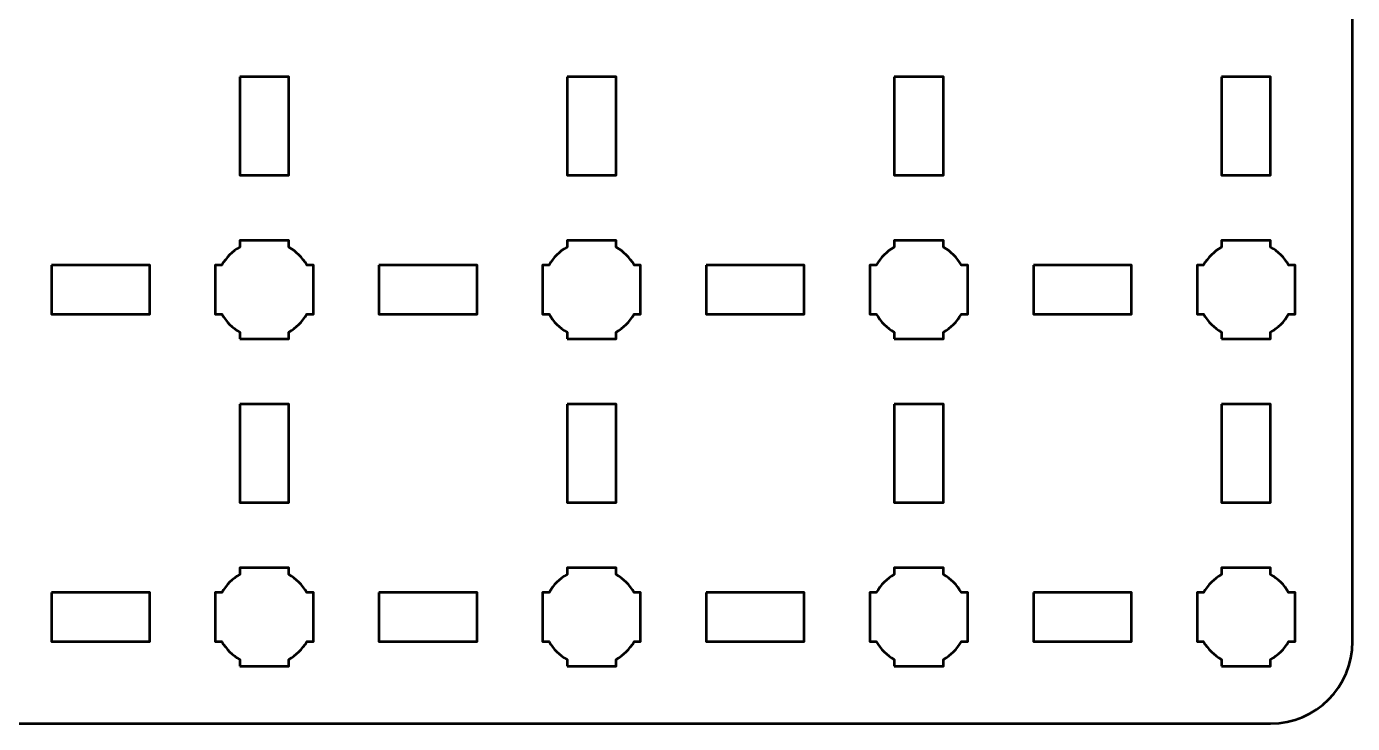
# Model space of a CAD drawing. Header units: centimetres. Extents: x -244 to 242, y -245 to 234.
# Drawn here: x -195.95 to -187.85, y -85.5 to -81.24 of the extents above; entities that cross this region are included whole.
import ezdxf

# ---------------------------------------------------------------- set-up
doc = ezdxf.new("R2010")
doc.units = ezdxf.units.CM
doc.header["$MEASUREMENT"] = 0
doc.layers.add('Layer 1', color=7, linetype='Continuous')

msp = doc.modelspace()

# ---------------------------------------------------------------- linework, layer by layer
at = {"layer": 'Layer 1', "lineweight": 53}
for points, knots in [([(-202.64993, -76.19995), (-202.64993, -76.19995), (-188.35007, -76.19995), (-188.35007, -76.19995), (-188.35007, -76.19995), (-188.07293, -76.19995), (-187.84997, -76.42305), (-187.84997, -76.70005), (-187.84997, -76.70005), (-187.84997, -76.70005), (-187.84997, -84.99995), (-187.84997, -84.99995), (-187.84997, -84.99995), (-187.84997, -85.27695), (-188.07293, -85.50005), (-188.35007, -85.50005), (-188.35007, -85.50005), (-188.35007, -85.50005), (-202.64993, -85.50005), (-202.64993, -85.50005), (-202.64993, -85.50005), (-202.92693, -85.50005), (-203.15003, -85.27695), (-203.15003, -84.99995), (-203.15003, -84.99995), (-203.15003, -84.99995), (-203.15003, -76.70005), (-203.15003, -76.70005), (-203.15003, -76.70005), (-203.15003, -76.42305), (-202.92693, -76.19995), (-202.64993, -76.19995)], [0, 0, 0, 0, 0.125, 0.125, 0.125, 0.125, 0.25, 0.25, 0.25, 0.25, 0.375, 0.375, 0.375, 0.375, 0.5, 0.5, 0.5, 0.5, 0.625, 0.625, 0.625, 0.625, 0.75, 0.75, 0.75, 0.75, 0.875, 0.875, 0.875, 0.875, 1, 1, 1, 1]), ([(-194.65003, -81.55003), (-194.65003, -81.55003), (-194.35003, -81.55003), (-194.35003, -81.55003), (-194.35003, -81.55003), (-194.35003, -81.55003), (-194.35003, -82.15003), (-194.35003, -82.15003), (-194.35003, -82.15003), (-194.35003, -82.15003), (-194.65003, -82.15003), (-194.65003, -82.15003), (-194.65003, -82.15003), (-194.65003, -82.15003), (-194.65003, -81.55003), (-194.65003, -81.55003)], [0, 0, 0, 0, 0.25, 0.25, 0.25, 0.25, 0.5, 0.5, 0.5, 0.5, 0.75, 0.75, 0.75, 0.75, 1, 1, 1, 1]), ([(-192.64993, -81.55003), (-192.64993, -81.55003), (-192.34992, -81.55003), (-192.34992, -81.55003), (-192.34992, -81.55003), (-192.34992, -81.55003), (-192.34992, -82.15003), (-192.34992, -82.15003), (-192.34992, -82.15003), (-192.34992, -82.15003), (-192.64993, -82.15003), (-192.64993, -82.15003), (-192.64993, -82.15003), (-192.64993, -82.15003), (-192.64993, -81.55003), (-192.64993, -81.55003)], [0, 0, 0, 0, 0.25, 0.25, 0.25, 0.25, 0.5, 0.5, 0.5, 0.5, 0.75, 0.75, 0.75, 0.75, 1, 1, 1, 1]), ([(-190.64999, -81.55003), (-190.64999, -81.55003), (-190.34999, -81.55003), (-190.34999, -81.55003), (-190.34999, -81.55003), (-190.34999, -81.55003), (-190.34999, -82.15003), (-190.34999, -82.15003), (-190.34999, -82.15003), (-190.34999, -82.15003), (-190.64999, -82.15003), (-190.64999, -82.15003), (-190.64999, -82.15003), (-190.64999, -82.15003), (-190.64999, -81.55003), (-190.64999, -81.55003)], [0, 0, 0, 0, 0.25, 0.25, 0.25, 0.25, 0.5, 0.5, 0.5, 0.5, 0.75, 0.75, 0.75, 0.75, 1, 1, 1, 1]), ([(-188.65007, -81.55003), (-188.65007, -81.55003), (-188.35007, -81.55003), (-188.35007, -81.55003), (-188.35007, -81.55003), (-188.35007, -81.55003), (-188.35007, -82.15003), (-188.35007, -82.15003), (-188.35007, -82.15003), (-188.35007, -82.15003), (-188.65007, -82.15003), (-188.65007, -82.15003), (-188.65007, -82.15003), (-188.65007, -82.15003), (-188.65007, -81.55003), (-188.65007, -81.55003)], [0, 0, 0, 0, 0.25, 0.25, 0.25, 0.25, 0.5, 0.5, 0.5, 0.5, 0.75, 0.75, 0.75, 0.75, 1, 1, 1, 1]), ([(-194.65003, -83.14995), (-194.65003, -83.14995), (-194.65003, -83.10984), (-194.65003, -83.10984), (-194.65003, -83.10984), (-194.69551, -83.08352), (-194.73354, -83.04549), (-194.75985, -83.00002), (-194.75985, -83.00002), (-194.75985, -83.00002), (-194.79996, -83.00002), (-194.79996, -83.00002), (-194.79996, -83.00002), (-194.79996, -83.00002), (-194.79996, -82.84994), (-194.79996, -82.84994), (-194.79996, -82.84994), (-194.79996, -82.84994), (-194.79996, -82.70001), (-194.79996, -82.70001), (-194.79996, -82.70001), (-194.79996, -82.70001), (-194.75985, -82.70001), (-194.75985, -82.70001), (-194.75985, -82.70001), (-194.73354, -82.6544), (-194.69551, -82.61651), (-194.65003, -82.59019), (-194.65003, -82.59019), (-194.65003, -82.59019), (-194.65003, -82.54994), (-194.65003, -82.54994), (-194.65003, -82.54994), (-194.65003, -82.54994), (-194.49996, -82.54994), (-194.49996, -82.54994), (-194.49996, -82.54994), (-194.49996, -82.54994), (-194.35003, -82.54994), (-194.35003, -82.54994), (-194.35003, -82.54994), (-194.35003, -82.54994), (-194.35003, -82.59019), (-194.35003, -82.59019), (-194.35003, -82.59019), (-194.30442, -82.61651), (-194.26653, -82.6544), (-194.24021, -82.70001), (-194.24021, -82.70001), (-194.24021, -82.70001), (-194.19996, -82.70001), (-194.19996, -82.70001), (-194.19996, -82.70001), (-194.19996, -82.70001), (-194.19996, -82.84994), (-194.19996, -82.84994), (-194.19996, -82.84994), (-194.19996, -82.84994), (-194.19996, -83.00002), (-194.19996, -83.00002), (-194.19996, -83.00002), (-194.19996, -83.00002), (-194.24021, -83.00002), (-194.24021, -83.00002), (-194.24021, -83.00002), (-194.26653, -83.04549), (-194.30442, -83.08352), (-194.35003, -83.10984), (-194.35003, -83.10984), (-194.35003, -83.10984), (-194.35003, -83.14995), (-194.35003, -83.14995), (-194.35003, -83.14995), (-194.35003, -83.14995), (-194.49996, -83.14995), (-194.49996, -83.14995), (-194.49996, -83.14995), (-194.49996, -83.14995), (-194.65003, -83.14995), (-194.65003, -83.14995)], [0, 0, 0, 0, 0.05, 0.05, 0.05, 0.05, 0.1, 0.1, 0.1, 0.1, 0.15, 0.15, 0.15, 0.15, 0.2, 0.2, 0.2, 0.2, 0.25, 0.25, 0.25, 0.25, 0.3, 0.3, 0.3, 0.3, 0.35, 0.35, 0.35, 0.35, 0.4, 0.4, 0.4, 0.4, 0.45, 0.45, 0.45, 0.45, 0.5, 0.5, 0.5, 0.5, 0.55, 0.55, 0.55, 0.55, 0.6, 0.6, 0.6, 0.6, 0.65, 0.65, 0.65, 0.65, 0.7, 0.7, 0.7, 0.7, 0.75, 0.75, 0.75, 0.75, 0.8, 0.8, 0.8, 0.8, 0.85, 0.85, 0.85, 0.85, 0.9, 0.9, 0.9, 0.9, 0.95, 0.95, 0.95, 0.95, 1, 1, 1, 1]), ([(-192.65007, -83.14995), (-192.65007, -83.14995), (-192.65007, -83.10984), (-192.65007, -83.10984), (-192.65007, -83.10984), (-192.69554, -83.08352), (-192.73346, -83.04549), (-192.75992, -83.00002), (-192.75992, -83.00002), (-192.75992, -83.00002), (-192.8, -83.00002), (-192.8, -83.00002), (-192.8, -83.00002), (-192.8, -83.00002), (-192.8, -82.84994), (-192.8, -82.84994), (-192.8, -82.84994), (-192.8, -82.84994), (-192.8, -82.70001), (-192.8, -82.70001), (-192.8, -82.70001), (-192.8, -82.70001), (-192.75992, -82.70001), (-192.75992, -82.70001), (-192.75992, -82.70001), (-192.73346, -82.6544), (-192.69554, -82.61651), (-192.65007, -82.59019), (-192.65007, -82.59019), (-192.65007, -82.59019), (-192.65007, -82.54994), (-192.65007, -82.54994), (-192.65007, -82.54994), (-192.65007, -82.54994), (-192.49999, -82.54994), (-192.49999, -82.54994), (-192.49999, -82.54994), (-192.49999, -82.54994), (-192.35006, -82.54994), (-192.35006, -82.54994), (-192.35006, -82.54994), (-192.35006, -82.54994), (-192.35006, -82.59019), (-192.35006, -82.59019), (-192.35006, -82.59019), (-192.30449, -82.61651), (-192.26656, -82.6544), (-192.2401, -82.70001), (-192.2401, -82.70001), (-192.2401, -82.70001), (-192.20003, -82.70001), (-192.20003, -82.70001), (-192.20003, -82.70001), (-192.20003, -82.70001), (-192.20003, -82.84994), (-192.20003, -82.84994), (-192.20003, -82.84994), (-192.20003, -82.84994), (-192.20003, -83.00002), (-192.20003, -83.00002), (-192.20003, -83.00002), (-192.20003, -83.00002), (-192.2401, -83.00002), (-192.2401, -83.00002), (-192.2401, -83.00002), (-192.26656, -83.04549), (-192.30449, -83.08352), (-192.35006, -83.10984), (-192.35006, -83.10984), (-192.35006, -83.10984), (-192.35006, -83.14995), (-192.35006, -83.14995), (-192.35006, -83.14995), (-192.35006, -83.14995), (-192.49999, -83.14995), (-192.49999, -83.14995), (-192.49999, -83.14995), (-192.49999, -83.14995), (-192.65007, -83.14995), (-192.65007, -83.14995)], [0, 0, 0, 0, 0.05, 0.05, 0.05, 0.05, 0.1, 0.1, 0.1, 0.1, 0.15, 0.15, 0.15, 0.15, 0.2, 0.2, 0.2, 0.2, 0.25, 0.25, 0.25, 0.25, 0.3, 0.3, 0.3, 0.3, 0.35, 0.35, 0.35, 0.35, 0.4, 0.4, 0.4, 0.4, 0.45, 0.45, 0.45, 0.45, 0.5, 0.5, 0.5, 0.5, 0.55, 0.55, 0.55, 0.55, 0.6, 0.6, 0.6, 0.6, 0.65, 0.65, 0.65, 0.65, 0.7, 0.7, 0.7, 0.7, 0.75, 0.75, 0.75, 0.75, 0.8, 0.8, 0.8, 0.8, 0.85, 0.85, 0.85, 0.85, 0.9, 0.9, 0.9, 0.9, 0.95, 0.95, 0.95, 0.95, 1, 1, 1, 1]), ([(-190.64999, -83.14995), (-190.64999, -83.14995), (-190.64999, -83.10984), (-190.64999, -83.10984), (-190.64999, -83.10984), (-190.69561, -83.08352), (-190.7335, -83.04549), (-190.75981, -83.00002), (-190.75981, -83.00002), (-190.75981, -83.00002), (-190.80006, -83.00002), (-190.80006, -83.00002), (-190.80006, -83.00002), (-190.80006, -83.00002), (-190.80006, -82.84994), (-190.80006, -82.84994), (-190.80006, -82.84994), (-190.80006, -82.84994), (-190.80006, -82.70001), (-190.80006, -82.70001), (-190.80006, -82.70001), (-190.80006, -82.70001), (-190.75981, -82.70001), (-190.75981, -82.70001), (-190.75981, -82.70001), (-190.7335, -82.6544), (-190.69561, -82.61651), (-190.64999, -82.59019), (-190.64999, -82.59019), (-190.64999, -82.59019), (-190.64999, -82.54994), (-190.64999, -82.54994), (-190.64999, -82.54994), (-190.64999, -82.54994), (-190.50006, -82.54994), (-190.50006, -82.54994), (-190.50006, -82.54994), (-190.50006, -82.54994), (-190.34999, -82.54994), (-190.34999, -82.54994), (-190.34999, -82.54994), (-190.34999, -82.54994), (-190.34999, -82.59019), (-190.34999, -82.59019), (-190.34999, -82.59019), (-190.30452, -82.61651), (-190.26649, -82.6544), (-190.24017, -82.70001), (-190.24017, -82.70001), (-190.24017, -82.70001), (-190.20006, -82.70001), (-190.20006, -82.70001), (-190.20006, -82.70001), (-190.20006, -82.70001), (-190.20006, -82.84994), (-190.20006, -82.84994), (-190.20006, -82.84994), (-190.20006, -82.84994), (-190.20006, -83.00002), (-190.20006, -83.00002), (-190.20006, -83.00002), (-190.20006, -83.00002), (-190.24017, -83.00002), (-190.24017, -83.00002), (-190.24017, -83.00002), (-190.26649, -83.04549), (-190.30452, -83.08352), (-190.34999, -83.10984), (-190.34999, -83.10984), (-190.34999, -83.10984), (-190.34999, -83.14995), (-190.34999, -83.14995), (-190.34999, -83.14995), (-190.34999, -83.14995), (-190.50006, -83.14995), (-190.50006, -83.14995), (-190.50006, -83.14995), (-190.50006, -83.14995), (-190.64999, -83.14995), (-190.64999, -83.14995)], [0, 0, 0, 0, 0.05, 0.05, 0.05, 0.05, 0.1, 0.1, 0.1, 0.1, 0.15, 0.15, 0.15, 0.15, 0.2, 0.2, 0.2, 0.2, 0.25, 0.25, 0.25, 0.25, 0.3, 0.3, 0.3, 0.3, 0.35, 0.35, 0.35, 0.35, 0.4, 0.4, 0.4, 0.4, 0.45, 0.45, 0.45, 0.45, 0.5, 0.5, 0.5, 0.5, 0.55, 0.55, 0.55, 0.55, 0.6, 0.6, 0.6, 0.6, 0.65, 0.65, 0.65, 0.65, 0.7, 0.7, 0.7, 0.7, 0.75, 0.75, 0.75, 0.75, 0.8, 0.8, 0.8, 0.8, 0.85, 0.85, 0.85, 0.85, 0.9, 0.9, 0.9, 0.9, 0.95, 0.95, 0.95, 0.95, 1, 1, 1, 1]), ([(-188.65007, -83.14995), (-188.65007, -83.14995), (-188.65007, -83.10984), (-188.65007, -83.10984), (-188.65007, -83.10984), (-188.69554, -83.08352), (-188.73357, -83.04549), (-188.75989, -83.00002), (-188.75989, -83.00002), (-188.75989, -83.00002), (-188.8, -83.00002), (-188.8, -83.00002), (-188.8, -83.00002), (-188.8, -83.00002), (-188.8, -82.84994), (-188.8, -82.84994), (-188.8, -82.84994), (-188.8, -82.84994), (-188.8, -82.70001), (-188.8, -82.70001), (-188.8, -82.70001), (-188.8, -82.70001), (-188.75989, -82.70001), (-188.75989, -82.70001), (-188.75989, -82.70001), (-188.73357, -82.6544), (-188.69554, -82.61651), (-188.65007, -82.59019), (-188.65007, -82.59019), (-188.65007, -82.59019), (-188.65007, -82.54994), (-188.65007, -82.54994), (-188.65007, -82.54994), (-188.65007, -82.54994), (-188.5, -82.54994), (-188.5, -82.54994), (-188.5, -82.54994), (-188.5, -82.54994), (-188.35007, -82.54994), (-188.35007, -82.54994), (-188.35007, -82.54994), (-188.35007, -82.54994), (-188.35007, -82.59019), (-188.35007, -82.59019), (-188.35007, -82.59019), (-188.30445, -82.61651), (-188.26657, -82.6544), (-188.24021, -82.70001), (-188.24021, -82.70001), (-188.24021, -82.70001), (-188.2, -82.70001), (-188.2, -82.70001), (-188.2, -82.70001), (-188.2, -82.70001), (-188.2, -82.84994), (-188.2, -82.84994), (-188.2, -82.84994), (-188.2, -82.84994), (-188.2, -83.00002), (-188.2, -83.00002), (-188.2, -83.00002), (-188.2, -83.00002), (-188.24021, -83.00002), (-188.24021, -83.00002), (-188.24021, -83.00002), (-188.26657, -83.04549), (-188.30445, -83.08352), (-188.35007, -83.10984), (-188.35007, -83.10984), (-188.35007, -83.10984), (-188.35007, -83.14995), (-188.35007, -83.14995), (-188.35007, -83.14995), (-188.35007, -83.14995), (-188.5, -83.14995), (-188.5, -83.14995), (-188.5, -83.14995), (-188.5, -83.14995), (-188.65007, -83.14995), (-188.65007, -83.14995)], [0, 0, 0, 0, 0.05, 0.05, 0.05, 0.05, 0.1, 0.1, 0.1, 0.1, 0.15, 0.15, 0.15, 0.15, 0.2, 0.2, 0.2, 0.2, 0.25, 0.25, 0.25, 0.25, 0.3, 0.3, 0.3, 0.3, 0.35, 0.35, 0.35, 0.35, 0.4, 0.4, 0.4, 0.4, 0.45, 0.45, 0.45, 0.45, 0.5, 0.5, 0.5, 0.5, 0.55, 0.55, 0.55, 0.55, 0.6, 0.6, 0.6, 0.6, 0.65, 0.65, 0.65, 0.65, 0.7, 0.7, 0.7, 0.7, 0.75, 0.75, 0.75, 0.75, 0.8, 0.8, 0.8, 0.8, 0.85, 0.85, 0.85, 0.85, 0.9, 0.9, 0.9, 0.9, 0.95, 0.95, 0.95, 0.95, 1, 1, 1, 1]), ([(-195.79998, -82.70001), (-195.79998, -82.70001), (-195.19998, -82.70001), (-195.19998, -82.70001), (-195.19998, -82.70001), (-195.19998, -82.70001), (-195.19998, -83.00002), (-195.19998, -83.00002), (-195.19998, -83.00002), (-195.19998, -83.00002), (-195.79998, -83.00002), (-195.79998, -83.00002), (-195.79998, -83.00002), (-195.79998, -83.00002), (-195.79998, -82.70001), (-195.79998, -82.70001)], [0, 0, 0, 0, 0.25, 0.25, 0.25, 0.25, 0.5, 0.5, 0.5, 0.5, 0.75, 0.75, 0.75, 0.75, 1, 1, 1, 1]), ([(-193.80005, -82.70001), (-193.80005, -82.70001), (-193.20005, -82.70001), (-193.20005, -82.70001), (-193.20005, -82.70001), (-193.20005, -82.70001), (-193.20005, -83.00002), (-193.20005, -83.00002), (-193.20005, -83.00002), (-193.20005, -83.00002), (-193.80005, -83.00002), (-193.80005, -83.00002), (-193.80005, -83.00002), (-193.80005, -83.00002), (-193.80005, -82.70001), (-193.80005, -82.70001)], [0, 0, 0, 0, 0.25, 0.25, 0.25, 0.25, 0.5, 0.5, 0.5, 0.5, 0.75, 0.75, 0.75, 0.75, 1, 1, 1, 1]), ([(-191.79998, -82.70001), (-191.79998, -82.70001), (-191.19997, -82.70001), (-191.19997, -82.70001), (-191.19997, -82.70001), (-191.19997, -82.70001), (-191.19997, -83.00002), (-191.19997, -83.00002), (-191.19997, -83.00002), (-191.19997, -83.00002), (-191.79998, -83.00002), (-191.79998, -83.00002), (-191.79998, -83.00002), (-191.79998, -83.00002), (-191.79998, -82.70001), (-191.79998, -82.70001)], [0, 0, 0, 0, 0.25, 0.25, 0.25, 0.25, 0.5, 0.5, 0.5, 0.5, 0.75, 0.75, 0.75, 0.75, 1, 1, 1, 1]), ([(-189.80001, -82.70001), (-189.80001, -82.70001), (-189.20001, -82.70001), (-189.20001, -82.70001), (-189.20001, -82.70001), (-189.20001, -82.70001), (-189.20001, -83.00002), (-189.20001, -83.00002), (-189.20001, -83.00002), (-189.20001, -83.00002), (-189.80001, -83.00002), (-189.80001, -83.00002), (-189.80001, -83.00002), (-189.80001, -83.00002), (-189.80001, -82.70001), (-189.80001, -82.70001)], [0, 0, 0, 0, 0.25, 0.25, 0.25, 0.25, 0.5, 0.5, 0.5, 0.5, 0.75, 0.75, 0.75, 0.75, 1, 1, 1, 1]), ([(-194.65003, -83.55), (-194.65003, -83.55), (-194.35003, -83.55), (-194.35003, -83.55), (-194.35003, -83.55), (-194.35003, -83.55), (-194.35003, -84.15), (-194.35003, -84.15), (-194.35003, -84.15), (-194.35003, -84.15), (-194.65003, -84.15), (-194.65003, -84.15), (-194.65003, -84.15), (-194.65003, -84.15), (-194.65003, -83.55), (-194.65003, -83.55)], [0, 0, 0, 0, 0.25, 0.25, 0.25, 0.25, 0.5, 0.5, 0.5, 0.5, 0.75, 0.75, 0.75, 0.75, 1, 1, 1, 1]), ([(-192.64993, -83.55), (-192.64993, -83.55), (-192.34992, -83.55), (-192.34992, -83.55), (-192.34992, -83.55), (-192.34992, -83.55), (-192.34992, -84.15), (-192.34992, -84.15), (-192.34992, -84.15), (-192.34992, -84.15), (-192.64993, -84.15), (-192.64993, -84.15), (-192.64993, -84.15), (-192.64993, -84.15), (-192.64993, -83.55), (-192.64993, -83.55)], [0, 0, 0, 0, 0.25, 0.25, 0.25, 0.25, 0.5, 0.5, 0.5, 0.5, 0.75, 0.75, 0.75, 0.75, 1, 1, 1, 1]), ([(-190.64999, -83.55), (-190.64999, -83.55), (-190.34999, -83.55), (-190.34999, -83.55), (-190.34999, -83.55), (-190.34999, -83.55), (-190.34999, -84.15), (-190.34999, -84.15), (-190.34999, -84.15), (-190.34999, -84.15), (-190.64999, -84.15), (-190.64999, -84.15), (-190.64999, -84.15), (-190.64999, -84.15), (-190.64999, -83.55), (-190.64999, -83.55)], [0, 0, 0, 0, 0.25, 0.25, 0.25, 0.25, 0.5, 0.5, 0.5, 0.5, 0.75, 0.75, 0.75, 0.75, 1, 1, 1, 1]), ([(-188.65007, -83.55), (-188.65007, -83.55), (-188.35007, -83.55), (-188.35007, -83.55), (-188.35007, -83.55), (-188.35007, -83.55), (-188.35007, -84.15), (-188.35007, -84.15), (-188.35007, -84.15), (-188.35007, -84.15), (-188.65007, -84.15), (-188.65007, -84.15), (-188.65007, -84.15), (-188.65007, -84.15), (-188.65007, -83.55), (-188.65007, -83.55)], [0, 0, 0, 0, 0.25, 0.25, 0.25, 0.25, 0.5, 0.5, 0.5, 0.5, 0.75, 0.75, 0.75, 0.75, 1, 1, 1, 1]), ([(-194.65003, -85.15002), (-194.65003, -85.15002), (-194.65003, -85.10977), (-194.65003, -85.10977), (-194.65003, -85.10977), (-194.69551, -85.08345), (-194.73354, -85.04556), (-194.75985, -84.99995), (-194.75985, -84.99995), (-194.75985, -84.99995), (-194.79996, -84.99995), (-194.79996, -84.99995), (-194.79996, -84.99995), (-194.79996, -84.99995), (-194.79996, -84.85002), (-194.79996, -84.85002), (-194.79996, -84.85002), (-194.79996, -84.85002), (-194.79996, -84.69995), (-194.79996, -84.69995), (-194.79996, -84.69995), (-194.79996, -84.69995), (-194.75985, -84.69995), (-194.75985, -84.69995), (-194.75985, -84.69995), (-194.73354, -84.65447), (-194.69551, -84.61644), (-194.65003, -84.59013), (-194.65003, -84.59013), (-194.65003, -84.59013), (-194.65003, -84.55002), (-194.65003, -84.55002), (-194.65003, -84.55002), (-194.65003, -84.55002), (-194.49996, -84.55002), (-194.49996, -84.55002), (-194.49996, -84.55002), (-194.49996, -84.55002), (-194.35003, -84.55002), (-194.35003, -84.55002), (-194.35003, -84.55002), (-194.35003, -84.55002), (-194.35003, -84.59013), (-194.35003, -84.59013), (-194.35003, -84.59013), (-194.30442, -84.61644), (-194.26653, -84.65447), (-194.24021, -84.69995), (-194.24021, -84.69995), (-194.24021, -84.69995), (-194.19996, -84.69995), (-194.19996, -84.69995), (-194.19996, -84.69995), (-194.19996, -84.69995), (-194.19996, -84.85002), (-194.19996, -84.85002), (-194.19996, -84.85002), (-194.19996, -84.85002), (-194.19996, -84.99995), (-194.19996, -84.99995), (-194.19996, -84.99995), (-194.19996, -84.99995), (-194.24021, -84.99995), (-194.24021, -84.99995), (-194.24021, -84.99995), (-194.26653, -85.04556), (-194.30442, -85.08345), (-194.35003, -85.10977), (-194.35003, -85.10977), (-194.35003, -85.10977), (-194.35003, -85.15002), (-194.35003, -85.15002), (-194.35003, -85.15002), (-194.35003, -85.15002), (-194.49996, -85.15002), (-194.49996, -85.15002), (-194.49996, -85.15002), (-194.49996, -85.15002), (-194.65003, -85.15002), (-194.65003, -85.15002)], [0, 0, 0, 0, 0.05, 0.05, 0.05, 0.05, 0.1, 0.1, 0.1, 0.1, 0.15, 0.15, 0.15, 0.15, 0.2, 0.2, 0.2, 0.2, 0.25, 0.25, 0.25, 0.25, 0.3, 0.3, 0.3, 0.3, 0.35, 0.35, 0.35, 0.35, 0.4, 0.4, 0.4, 0.4, 0.45, 0.45, 0.45, 0.45, 0.5, 0.5, 0.5, 0.5, 0.55, 0.55, 0.55, 0.55, 0.6, 0.6, 0.6, 0.6, 0.65, 0.65, 0.65, 0.65, 0.7, 0.7, 0.7, 0.7, 0.75, 0.75, 0.75, 0.75, 0.8, 0.8, 0.8, 0.8, 0.85, 0.85, 0.85, 0.85, 0.9, 0.9, 0.9, 0.9, 0.95, 0.95, 0.95, 0.95, 1, 1, 1, 1]), ([(-192.65007, -85.15002), (-192.65007, -85.15002), (-192.65007, -85.10977), (-192.65007, -85.10977), (-192.65007, -85.10977), (-192.69554, -85.08345), (-192.73346, -85.04556), (-192.75992, -84.99995), (-192.75992, -84.99995), (-192.75992, -84.99995), (-192.8, -84.99995), (-192.8, -84.99995), (-192.8, -84.99995), (-192.8, -84.99995), (-192.8, -84.85002), (-192.8, -84.85002), (-192.8, -84.85002), (-192.8, -84.85002), (-192.8, -84.69995), (-192.8, -84.69995), (-192.8, -84.69995), (-192.8, -84.69995), (-192.75992, -84.69995), (-192.75992, -84.69995), (-192.75992, -84.69995), (-192.73346, -84.65447), (-192.69554, -84.61644), (-192.65007, -84.59013), (-192.65007, -84.59013), (-192.65007, -84.59013), (-192.65007, -84.55002), (-192.65007, -84.55002), (-192.65007, -84.55002), (-192.65007, -84.55002), (-192.49999, -84.55002), (-192.49999, -84.55002), (-192.49999, -84.55002), (-192.49999, -84.55002), (-192.35006, -84.55002), (-192.35006, -84.55002), (-192.35006, -84.55002), (-192.35006, -84.55002), (-192.35006, -84.59013), (-192.35006, -84.59013), (-192.35006, -84.59013), (-192.30449, -84.61644), (-192.26656, -84.65447), (-192.2401, -84.69995), (-192.2401, -84.69995), (-192.2401, -84.69995), (-192.20003, -84.69995), (-192.20003, -84.69995), (-192.20003, -84.69995), (-192.20003, -84.69995), (-192.20003, -84.85002), (-192.20003, -84.85002), (-192.20003, -84.85002), (-192.20003, -84.85002), (-192.20003, -84.99995), (-192.20003, -84.99995), (-192.20003, -84.99995), (-192.20003, -84.99995), (-192.2401, -84.99995), (-192.2401, -84.99995), (-192.2401, -84.99995), (-192.26656, -85.04556), (-192.30449, -85.08345), (-192.35006, -85.10977), (-192.35006, -85.10977), (-192.35006, -85.10977), (-192.35006, -85.15002), (-192.35006, -85.15002), (-192.35006, -85.15002), (-192.35006, -85.15002), (-192.49999, -85.15002), (-192.49999, -85.15002), (-192.49999, -85.15002), (-192.49999, -85.15002), (-192.65007, -85.15002), (-192.65007, -85.15002)], [0, 0, 0, 0, 0.05, 0.05, 0.05, 0.05, 0.1, 0.1, 0.1, 0.1, 0.15, 0.15, 0.15, 0.15, 0.2, 0.2, 0.2, 0.2, 0.25, 0.25, 0.25, 0.25, 0.3, 0.3, 0.3, 0.3, 0.35, 0.35, 0.35, 0.35, 0.4, 0.4, 0.4, 0.4, 0.45, 0.45, 0.45, 0.45, 0.5, 0.5, 0.5, 0.5, 0.55, 0.55, 0.55, 0.55, 0.6, 0.6, 0.6, 0.6, 0.65, 0.65, 0.65, 0.65, 0.7, 0.7, 0.7, 0.7, 0.75, 0.75, 0.75, 0.75, 0.8, 0.8, 0.8, 0.8, 0.85, 0.85, 0.85, 0.85, 0.9, 0.9, 0.9, 0.9, 0.95, 0.95, 0.95, 0.95, 1, 1, 1, 1]), ([(-190.64999, -85.15002), (-190.64999, -85.15002), (-190.64999, -85.10977), (-190.64999, -85.10977), (-190.64999, -85.10977), (-190.69561, -85.08345), (-190.7335, -85.04556), (-190.75981, -84.99995), (-190.75981, -84.99995), (-190.75981, -84.99995), (-190.80006, -84.99995), (-190.80006, -84.99995), (-190.80006, -84.99995), (-190.80006, -84.99995), (-190.80006, -84.85002), (-190.80006, -84.85002), (-190.80006, -84.85002), (-190.80006, -84.85002), (-190.80006, -84.69995), (-190.80006, -84.69995), (-190.80006, -84.69995), (-190.80006, -84.69995), (-190.75981, -84.69995), (-190.75981, -84.69995), (-190.75981, -84.69995), (-190.7335, -84.65447), (-190.69561, -84.61644), (-190.64999, -84.59013), (-190.64999, -84.59013), (-190.64999, -84.59013), (-190.64999, -84.55002), (-190.64999, -84.55002), (-190.64999, -84.55002), (-190.64999, -84.55002), (-190.50006, -84.55002), (-190.50006, -84.55002), (-190.50006, -84.55002), (-190.50006, -84.55002), (-190.34999, -84.55002), (-190.34999, -84.55002), (-190.34999, -84.55002), (-190.34999, -84.55002), (-190.34999, -84.59013), (-190.34999, -84.59013), (-190.34999, -84.59013), (-190.30452, -84.61644), (-190.26649, -84.65447), (-190.24017, -84.69995), (-190.24017, -84.69995), (-190.24017, -84.69995), (-190.20006, -84.69995), (-190.20006, -84.69995), (-190.20006, -84.69995), (-190.20006, -84.69995), (-190.20006, -84.85002), (-190.20006, -84.85002), (-190.20006, -84.85002), (-190.20006, -84.85002), (-190.20006, -84.99995), (-190.20006, -84.99995), (-190.20006, -84.99995), (-190.20006, -84.99995), (-190.24017, -84.99995), (-190.24017, -84.99995), (-190.24017, -84.99995), (-190.26649, -85.04556), (-190.30452, -85.08345), (-190.34999, -85.10977), (-190.34999, -85.10977), (-190.34999, -85.10977), (-190.34999, -85.15002), (-190.34999, -85.15002), (-190.34999, -85.15002), (-190.34999, -85.15002), (-190.50006, -85.15002), (-190.50006, -85.15002), (-190.50006, -85.15002), (-190.50006, -85.15002), (-190.64999, -85.15002), (-190.64999, -85.15002)], [0, 0, 0, 0, 0.05, 0.05, 0.05, 0.05, 0.1, 0.1, 0.1, 0.1, 0.15, 0.15, 0.15, 0.15, 0.2, 0.2, 0.2, 0.2, 0.25, 0.25, 0.25, 0.25, 0.3, 0.3, 0.3, 0.3, 0.35, 0.35, 0.35, 0.35, 0.4, 0.4, 0.4, 0.4, 0.45, 0.45, 0.45, 0.45, 0.5, 0.5, 0.5, 0.5, 0.55, 0.55, 0.55, 0.55, 0.6, 0.6, 0.6, 0.6, 0.65, 0.65, 0.65, 0.65, 0.7, 0.7, 0.7, 0.7, 0.75, 0.75, 0.75, 0.75, 0.8, 0.8, 0.8, 0.8, 0.85, 0.85, 0.85, 0.85, 0.9, 0.9, 0.9, 0.9, 0.95, 0.95, 0.95, 0.95, 1, 1, 1, 1]), ([(-188.65007, -85.15002), (-188.65007, -85.15002), (-188.65007, -85.10977), (-188.65007, -85.10977), (-188.65007, -85.10977), (-188.69554, -85.08345), (-188.73357, -85.04556), (-188.75989, -84.99995), (-188.75989, -84.99995), (-188.75989, -84.99995), (-188.8, -84.99995), (-188.8, -84.99995), (-188.8, -84.99995), (-188.8, -84.99995), (-188.8, -84.85002), (-188.8, -84.85002), (-188.8, -84.85002), (-188.8, -84.85002), (-188.8, -84.69995), (-188.8, -84.69995), (-188.8, -84.69995), (-188.8, -84.69995), (-188.75989, -84.69995), (-188.75989, -84.69995), (-188.75989, -84.69995), (-188.73357, -84.65447), (-188.69554, -84.61644), (-188.65007, -84.59013), (-188.65007, -84.59013), (-188.65007, -84.59013), (-188.65007, -84.55002), (-188.65007, -84.55002), (-188.65007, -84.55002), (-188.65007, -84.55002), (-188.5, -84.55002), (-188.5, -84.55002), (-188.5, -84.55002), (-188.5, -84.55002), (-188.35007, -84.55002), (-188.35007, -84.55002), (-188.35007, -84.55002), (-188.35007, -84.55002), (-188.35007, -84.59013), (-188.35007, -84.59013), (-188.35007, -84.59013), (-188.30445, -84.61644), (-188.26657, -84.65447), (-188.24021, -84.69995), (-188.24021, -84.69995), (-188.24021, -84.69995), (-188.2, -84.69995), (-188.2, -84.69995), (-188.2, -84.69995), (-188.2, -84.69995), (-188.2, -84.85002), (-188.2, -84.85002), (-188.2, -84.85002), (-188.2, -84.85002), (-188.2, -84.99995), (-188.2, -84.99995), (-188.2, -84.99995), (-188.2, -84.99995), (-188.24021, -84.99995), (-188.24021, -84.99995), (-188.24021, -84.99995), (-188.26657, -85.04556), (-188.30445, -85.08345), (-188.35007, -85.10977), (-188.35007, -85.10977), (-188.35007, -85.10977), (-188.35007, -85.15002), (-188.35007, -85.15002), (-188.35007, -85.15002), (-188.35007, -85.15002), (-188.5, -85.15002), (-188.5, -85.15002), (-188.5, -85.15002), (-188.5, -85.15002), (-188.65007, -85.15002), (-188.65007, -85.15002)], [0, 0, 0, 0, 0.05, 0.05, 0.05, 0.05, 0.1, 0.1, 0.1, 0.1, 0.15, 0.15, 0.15, 0.15, 0.2, 0.2, 0.2, 0.2, 0.25, 0.25, 0.25, 0.25, 0.3, 0.3, 0.3, 0.3, 0.35, 0.35, 0.35, 0.35, 0.4, 0.4, 0.4, 0.4, 0.45, 0.45, 0.45, 0.45, 0.5, 0.5, 0.5, 0.5, 0.55, 0.55, 0.55, 0.55, 0.6, 0.6, 0.6, 0.6, 0.65, 0.65, 0.65, 0.65, 0.7, 0.7, 0.7, 0.7, 0.75, 0.75, 0.75, 0.75, 0.8, 0.8, 0.8, 0.8, 0.85, 0.85, 0.85, 0.85, 0.9, 0.9, 0.9, 0.9, 0.95, 0.95, 0.95, 0.95, 1, 1, 1, 1]), ([(-195.79998, -84.69995), (-195.79998, -84.69995), (-195.19998, -84.69995), (-195.19998, -84.69995), (-195.19998, -84.69995), (-195.19998, -84.69995), (-195.19998, -84.99995), (-195.19998, -84.99995), (-195.19998, -84.99995), (-195.19998, -84.99995), (-195.79998, -84.99995), (-195.79998, -84.99995), (-195.79998, -84.99995), (-195.79998, -84.99995), (-195.79998, -84.69995), (-195.79998, -84.69995)], [0, 0, 0, 0, 0.25, 0.25, 0.25, 0.25, 0.5, 0.5, 0.5, 0.5, 0.75, 0.75, 0.75, 0.75, 1, 1, 1, 1]), ([(-193.80005, -84.69995), (-193.80005, -84.69995), (-193.20005, -84.69995), (-193.20005, -84.69995), (-193.20005, -84.69995), (-193.20005, -84.69995), (-193.20005, -84.99995), (-193.20005, -84.99995), (-193.20005, -84.99995), (-193.20005, -84.99995), (-193.80005, -84.99995), (-193.80005, -84.99995), (-193.80005, -84.99995), (-193.80005, -84.99995), (-193.80005, -84.69995), (-193.80005, -84.69995)], [0, 0, 0, 0, 0.25, 0.25, 0.25, 0.25, 0.5, 0.5, 0.5, 0.5, 0.75, 0.75, 0.75, 0.75, 1, 1, 1, 1]), ([(-191.79998, -84.69995), (-191.79998, -84.69995), (-191.19997, -84.69995), (-191.19997, -84.69995), (-191.19997, -84.69995), (-191.19997, -84.69995), (-191.19997, -84.99995), (-191.19997, -84.99995), (-191.19997, -84.99995), (-191.19997, -84.99995), (-191.79998, -84.99995), (-191.79998, -84.99995), (-191.79998, -84.99995), (-191.79998, -84.99995), (-191.79998, -84.69995), (-191.79998, -84.69995)], [0, 0, 0, 0, 0.25, 0.25, 0.25, 0.25, 0.5, 0.5, 0.5, 0.5, 0.75, 0.75, 0.75, 0.75, 1, 1, 1, 1]), ([(-189.80001, -84.69995), (-189.80001, -84.69995), (-189.20001, -84.69995), (-189.20001, -84.69995), (-189.20001, -84.69995), (-189.20001, -84.69995), (-189.20001, -84.99995), (-189.20001, -84.99995), (-189.20001, -84.99995), (-189.20001, -84.99995), (-189.80001, -84.99995), (-189.80001, -84.99995), (-189.80001, -84.99995), (-189.80001, -84.99995), (-189.80001, -84.69995), (-189.80001, -84.69995)], [0, 0, 0, 0, 0.25, 0.25, 0.25, 0.25, 0.5, 0.5, 0.5, 0.5, 0.75, 0.75, 0.75, 0.75, 1, 1, 1, 1])]:
    msp.add_open_spline(points, degree=3, knots=knots, dxfattribs=at)

doc.saveas('drawing.dxf')
